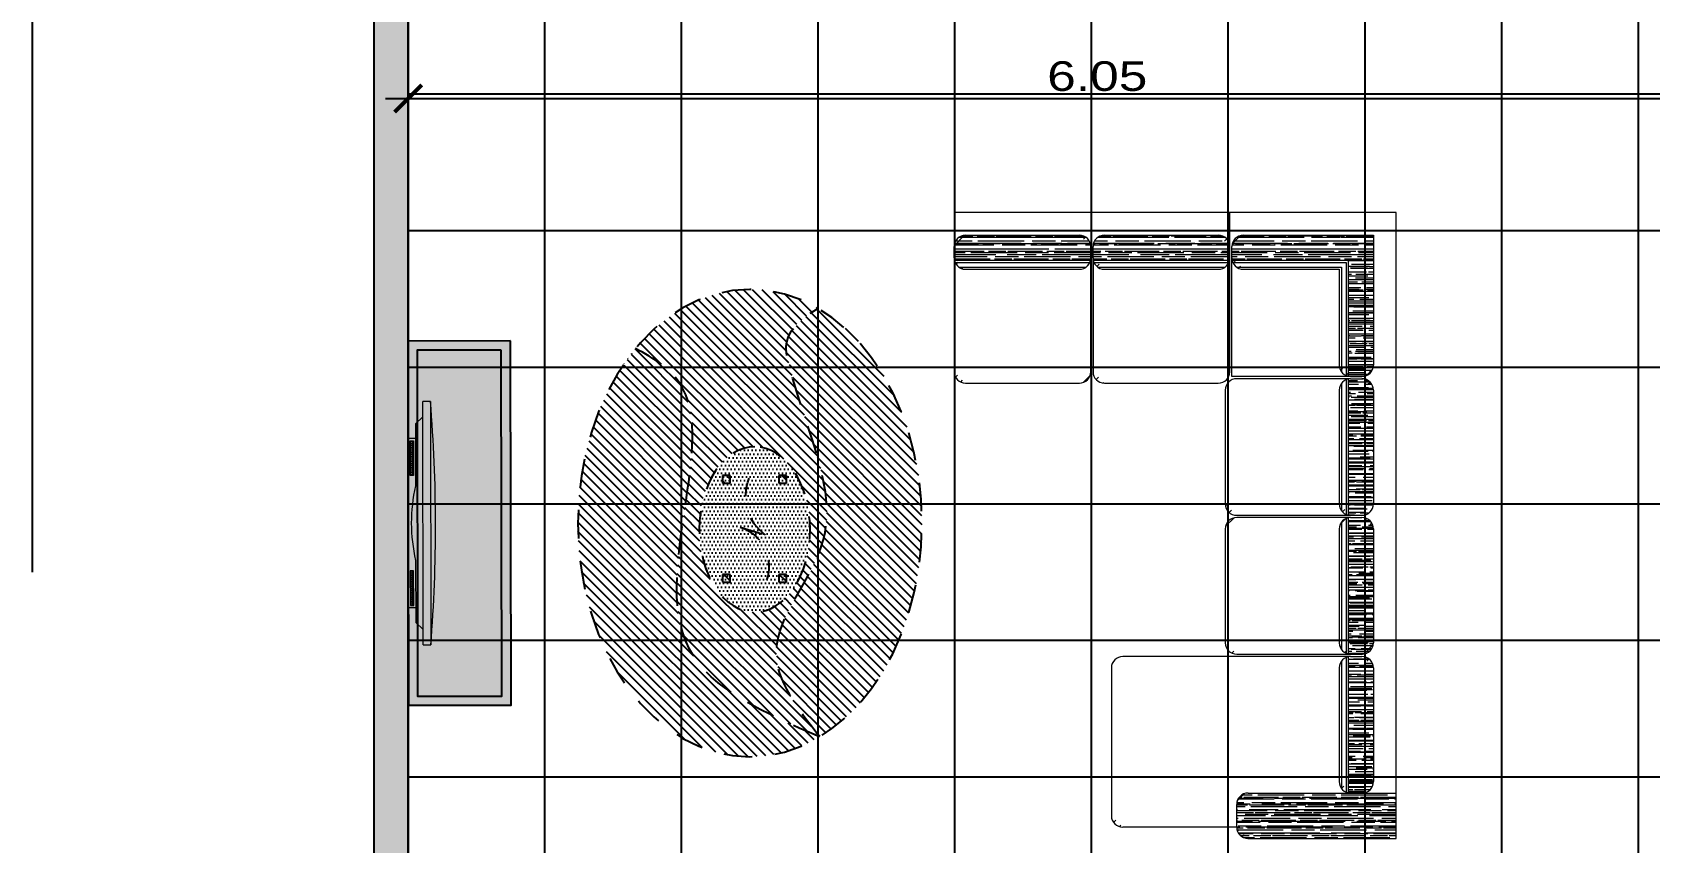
# Model space of a CAD drawing. Header units: inches. Extents: x 5.4 to 65.7, y -9.8 to 26.8.
# Drawn here: x 20.17 to 27.27, y 2.18 to 5.74 of the extents above; entities that cross this region are included whole.
import ezdxf

# ---------------------------------------------------------------- set-up
doc = ezdxf.new("R2010")
doc.units = ezdxf.units.IN
doc.header["$MEASUREMENT"] = 0
doc.linetypes.add('DASHED2', pattern=[0.375, 0.25, -0.125])
doc.linetypes.add('HIDDEN2', pattern=[0.1875, 0.125, -0.0625])
for name, color, linetype in [('2', 42, 'Continuous'), ('COTAS', 1, 'Continuous'), ('HATCH', 1, 'Continuous'), ('LAYER7', 7, 'HIDDEN2'), ('Mobilia', 7, 'Continuous'), ('parede', 5, 'Continuous')]:
    doc.layers.add(name, color=color, linetype=linetype)
for name, color, linetype, lineweight in [('_Decoração', 253, 'Continuous', 9), ('_mobiliário', 7, 'Continuous', 5), ('moveis', 254, 'Continuous', 5)]:
    doc.layers.add(name, color=color, linetype=linetype, lineweight=lineweight)
doc.styles.add('R80-50', font='REFSAN.TTF', dxfattribs={"width": 1.3, "height": 0.13})
doc.dimstyles.new('1-50', dxfattribs={"dimtxt": 0.13, "dimasz": 0.12, "dimexe": 0.25, "dimexo": 0.12, "dimgap": 0.03, "dimtad": 1, "dimzin": 5, "dimdsep": 46, "dimtxsty": 'R80-50', "dimblk": 'ARCHTICK', "dimcen": 0.06, "dimdle": 0.1, "dimclrd": 8, "dimclre": 8, "dimclrt": 256, "dimadec": 0, "dimazin": 0, "dimtfac": 1, "dimtix": 1, "dimtmove": 0, "dimatfit": 3, "dimfxl": 1, "dimtolj": 1, "dimtzin": 0, "dimarcsym": 0})

# ---------------------------------------------------------------- blocks, each defined once
blk = doc.blocks.new('CHESE')
at = {"layer": '_mobiliário'}
for p, q in [((350.2068, -95.02), (348.2661, -95.02)), ((348.2661, -95.02), (348.2661, -95.17)), ((349.4761, -95.17), (349.4761, -95.02)), ((350.2068, -97.7707), (350.2068, -95.02)), ((348.3161, -95.12), (348.8161, -95.12)), ((348.9261, -95.12), (349.4261, -95.12)), ((349.5361, -95.12), (350.1068, -95.12)), ((350.1068, -95.12), (350.1068, -95.6907)), ((348.2661, -95.22), (348.2661, -95.17)), ((348.8661, -95.22), (348.8661, -95.17)), ((348.8761, -95.22), (348.8761, -95.17)), ((349.4761, -95.22), (349.4761, -95.17)), ((349.4861, -95.22), (349.4861, -95.17)), ((348.2661, -95.22), (348.2661, -95.72)), ((348.2671, -95.23), (348.8651, -95.23)), ((348.2703, -95.24), (348.8619, -95.24)), ((348.2861, -95.26), (348.8461, -95.26)), ((348.3161, -95.27), (348.8161, -95.27)), ((348.8661, -95.72), (348.8661, -95.22)), ((348.8761, -95.22), (348.8761, -95.72)), ((348.8771, -95.23), (349.4751, -95.23)), ((348.8803, -95.24), (349.4719, -95.24)), ((348.8961, -95.26), (349.4561, -95.26)), ((348.9261, -95.27), (349.4261, -95.27)), ((349.4761, -95.72), (349.4761, -95.22)), ((349.4861, -95.7407), (349.4861, -95.22)), ((349.4871, -95.23), (349.9968, -95.23)), ((349.4903, -95.24), (349.9868, -95.24)), ((349.5061, -95.26), (349.9668, -95.26)), ((349.5361, -95.27), (349.9568, -95.27)), ((349.9568, -95.27), (349.9568, -95.6907)), ((349.9668, -95.26), (349.9668, -95.7207)), ((349.9868, -95.24), (349.9868, -95.7365)), ((349.9968, -95.23), (349.9968, -95.7397)), ((348.3161, -95.77), (348.8161, -95.77)), ((348.9261, -95.77), (349.4261, -95.77)), ((350.0068, -95.7407), (349.4861, -95.7407)), ((350.0068, -95.7507), (349.5068, -95.7507)), ((349.9668, -95.7707), (349.9668, -96.3307)), ((349.9868, -95.7549), (349.9868, -96.3465)), ((349.9968, -95.7517), (349.9968, -96.3497)), ((350.0068, -95.7407), (350.0568, -95.7407)), ((350.0068, -95.7507), (350.0568, -95.7507)), ((349.4568, -95.8007), (349.4568, -96.3007)), ((349.9568, -95.8007), (349.9568, -96.3007)), ((350.1068, -95.8007), (350.1068, -96.3007)), ((349.4568, -96.4107), (349.4568, -96.9107)), ((349.5068, -96.3507), (350.0068, -96.3507)), ((350.0068, -96.3607), (349.5068, -96.3607)), ((349.9568, -96.4107), (349.9568, -96.9107)), ((349.9668, -96.3807), (349.9668, -96.9407)), ((349.9868, -96.3649), (349.9868, -96.9565)), ((349.9968, -96.3617), (349.9968, -96.9597)), ((350.0068, -96.3507), (350.0568, -96.3507)), ((350.0068, -96.3607), (350.0568, -96.3607)), ((350.1068, -96.4107), (350.1068, -96.9107)), ((350.0068, -96.9707), (349.0068, -96.9707)), ((349.5068, -96.9607), (350.0068, -96.9607)), ((349.9868, -96.9749), (349.9868, -97.5665)), ((349.9968, -96.9717), (349.9968, -97.5697)), ((350.0068, -96.9607), (350.0568, -96.9607)), ((350.0068, -96.9707), (350.0568, -96.9707)), ((348.9568, -97.0207), (348.9568, -97.6707)), ((349.9568, -97.0207), (349.9568, -97.5207)), ((349.9668, -96.9907), (349.9668, -97.5507)), ((350.1068, -97.0207), (350.1068, -97.5207)), ((349.5068, -97.7207), (349.5068, -97.6207)), ((349.5568, -97.5707), (350.0068, -97.5707)), ((350.0068, -97.5707), (350.0568, -97.5707)), ((350.0568, -97.5707), (350.2068, -97.5707)), ((350.0568, -97.5707), (350.0568, -97.5707)), ((349.5068, -97.7207), (349.0068, -97.7207)), ((349.5568, -97.7707), (350.2068, -97.7707))]:
    blk.add_line(p, q, dxfattribs=at)
for centre, start, end in [((348.3161, -95.17), 90, 180), ((348.8161, -95.17), 360, 90), ((348.9261, -95.17), 90, 180), ((349.4261, -95.17), 360, 90), ((349.5361, -95.17), 90, 180), ((348.3161, -95.22), 180, 270), ((348.8161, -95.22), 270, 360), ((348.9261, -95.22), 180, 270), ((349.4261, -95.22), 270, 360), ((349.5361, -95.22), 180, 270), ((350.0068, -95.6907), 180, 270), ((350.0568, -95.6907), 270, 360), ((348.3161, -95.72), 180, 270), ((348.8161, -95.72), 270, 360), ((348.9261, -95.72), 180, 270), ((349.4261, -95.72), 270, 360), ((349.5068, -95.8007), 90, 180), ((350.0068, -95.8007), 90, 180), ((350.0568, -95.8007), 360, 90), ((349.5068, -96.3007), 180, 270), ((350.0068, -96.3007), 180, 270), ((350.0568, -96.3007), 270, 360), ((349.5068, -96.4107), 90, 180), ((350.0068, -96.4107), 90, 180), ((350.0568, -96.4107), 360, 90), ((349.5068, -96.9107), 180, 270), ((350.0068, -96.9107), 180, 270), ((350.0568, -96.9107), 270, 360), ((349.0068, -97.0207), 90, 180), ((350.0068, -97.0207), 90, 180), ((350.0568, -97.0207), 360, 90), ((350.0068, -97.5207), 180, 270), ((350.0568, -97.5207), 270, 360), ((349.5568, -97.6207), 90, 180), ((349.0068, -97.6707), 180, 270), ((349.5568, -97.7207), 180, 270)]:
    blk.add_arc(centre, 0.05, start, end, dxfattribs=at)
blk = doc.blocks.new('MES4')
at = {"layer": 'HATCH'}
h = blk.add_hatch(dxfattribs=at)
h.set_pattern_fill('DOTS', color=141, scale=0.5, style=0)
h.set_pattern_definition([(0, (5.21875, 2.4375), (0.015625, 0.03125), [0, -0.03125])])
edge = h.paths.add_edge_path()
edge.add_ellipse((0.025, -0.014), major_axis=(0, -0.68), ratio=0.669118, start_angle=0, end_angle=360)
h.paths.add_polyline_path([(0.223, -0.394), (0.285, -0.394), (0.285, -0.457), (0.223, -0.457)], flags=0)
h.paths.add_polyline_path([(0.223, 0.356), (0.223, 0.419), (0.285, 0.419), (0.285, 0.356)], flags=16)
h.paths.add_polyline_path([(-0.176, -0.394), (-0.176, -0.457), (-0.239, -0.457), (-0.239, -0.394)], flags=0)
h.paths.add_polyline_path([(-0.176, 0.356), (-0.239, 0.356), (-0.239, 0.419), (-0.176, 0.419)], flags=16)
h.paths.add_polyline_path([(0.223, 0.419), (0.285, 0.419), (0.285, 0.356), (0.223, 0.356)], flags=16)
h.paths.add_polyline_path([(-0.239, 0.419), (-0.176, 0.419), (-0.176, 0.356), (-0.239, 0.356)], flags=16)
h.paths.add_polyline_path([(-0.239, -0.394), (-0.176, -0.394), (-0.176, -0.457), (-0.239, -0.457)], flags=16)
h.paths.add_polyline_path([(0.223, -0.394), (0.285, -0.394), (0.285, -0.457), (0.223, -0.457)], flags=16)
blk.add_line((-0.093, -0.033), (0.114, 0.032))
for points in [[(-0.239, 0.419), (-0.176, 0.419), (-0.176, 0.356), (-0.239, 0.356)], [(0.223, 0.419), (0.285, 0.419), (0.285, 0.356), (0.223, 0.356)], [(-0.239, -0.394), (-0.176, -0.394), (-0.176, -0.457), (-0.239, -0.457)], [(0.223, -0.394), (0.285, -0.394), (0.285, -0.457), (0.223, -0.457)]]:
    blk.add_lwpolyline(points, close=True)
for centre, radius, start, end in [((-0.2, 0.291), 0.341, 288.3357, 18.9219), ((0.34, -0.285), 0.389, 125.3347, 202.6153)]:
    blk.add_arc(centre, radius, start, end)
at = {"color": 140}
blk.add_ellipse((0.025, -0.014), major_axis=(0, -0.68), ratio=0.669118, dxfattribs=at)
blk = doc.blocks.new('Aparador Microtubos')
at = {"layer": 'Mobilia', "ltscale": 0.08}
h = blk.add_hatch(color=251, dxfattribs=at)
h.dxf.hatch_style = 1
h.set_gradient(color1=(87, 89, 91), one_color=1, tint=1, name='INVCYLINDER')
h.paths.add_polyline_path([(0, 0.8), (-0.45, 0.8), (-0.45, -0.8), (0, -0.8)])
h.paths.add_polyline_path([(-0.04, 0.76), (-0.04, -0.76), (-0.41, -0.76), (-0.41, 0.76)], flags=16)
h = blk.add_hatch(color=27, dxfattribs=at)
h.dxf.hatch_style = 1
h.set_gradient(color1=(116, 72, 62), color2=(171, 112, 99), one_color=1, tint=0.53, name='CYLINDER')
h.paths.add_polyline_path([(-0.04, 0.76), (-0.41, 0.76), (-0.41, -0.76), (-0.04, -0.76)])
for points in [[(-0.45, -0.8), (0, -0.8), (0, 0.8), (-0.45, 0.8)], [(-0.41, -0.76), (-0.04, -0.76), (-0.04, 0.76), (-0.41, 0.76)]]:
    blk.add_lwpolyline(points, close=True, dxfattribs=at)
blk = doc.blocks.new('PLASMA 2')
at = {"layer": 'moveis', "lineweight": 5, "ltscale": 0.08}
h = blk.add_hatch(dxfattribs=at)
h.set_pattern_fill('_USER,_O', color=0, scale=0.008, double=1, pattern_type=0)
h.set_pattern_definition([(360, (-4.134502, -6.848382), (0, 0.008), []), (90, (-4.134502, -6.848382), (-0.008, 0), [])])
h.paths.add_polyline_path([(-0.2099, -0.0965), (-0.3623, -0.0965), (-0.3623, -0.1111), (-0.2099, -0.1111)])
h = blk.add_hatch(dxfattribs=at)
h.set_pattern_fill('_USER,_O', color=0, scale=0.008, double=1, pattern_type=0)
h.set_pattern_definition([(180, (4.134502, -6.848382), (0, 0.008), []), (90, (4.134502, -6.848382), (0.008, 0), [])])
h.paths.add_polyline_path([(0.2099, -0.0965), (0.3623, -0.0965), (0.3623, -0.1111), (0.2099, -0.1111)])
at = {"layer": 'parede', "ltscale": 0.08}
h = blk.add_hatch(color=252, dxfattribs=at)
h.dxf.hatch_style = 1
h.set_gradient(color1=(131, 136, 145), one_color=1, tint=1, name='CURVED')
h.paths.add_polyline_path([(-0.535, -0.0215), (0.535, -0.0215, 0.040195)])
h = blk.add_hatch(color=252, dxfattribs=at)
h.dxf.hatch_style = 1
h.set_gradient(color1=(131, 136, 145), one_color=1, tint=1, name='CYLINDER')
h.paths.add_polyline_path([(0.4673, -0.0553), (-0.4673, -0.0553), (-0.4363, -0.0876), (-0.1636, -0.0876, 0.114423), (0.1636, -0.0876), (0.4363, -0.0876)])
at = {"layer": 'moveis', "color": 0, "lineweight": 9, "ltscale": 0.08}
for p, q in [((-0.535, -0.0215), (-0.535, -0.0553)), ((0.535, -0.0553), (-0.535, -0.0553)), ((-0.4673, -0.0553), (-0.4363, -0.0876)), ((0.4673, -0.0553), (0.4363, -0.0876)), ((0.535, -0.0553), (0.535, -0.0215)), ((-0.4363, -0.0876), (-0.1636, -0.0876)), ((-0.3724, -0.0876), (-0.3724, -0.12)), ((-0.3724, -0.12), (0.3724, -0.12)), ((0.1636, -0.0876), (0.4363, -0.0876)), ((0.3724, -0.0876), (0.3724, -0.12))]:
    blk.add_line(p, q, dxfattribs=at)
at = {"layer": 'moveis', "color": 0, "lineweight": 5, "ltscale": 0.08}
blk.add_line((-0.535, -0.0215), (0.535, -0.0215), dxfattribs=at)
for points in [[(-0.3623, -0.0965), (-0.2099, -0.0965), (-0.2099, -0.1111), (-0.3623, -0.1111)], [(0.3623, -0.0965), (0.2099, -0.0965), (0.2099, -0.1111), (0.3623, -0.1111)]]:
    blk.add_lwpolyline(points, close=True, dxfattribs=at)
at = {"layer": 'moveis', "color": 0, "lineweight": 9, "ltscale": 0.08}
for centre, radius, start, end in [((0, -6.6658), 6.6658, 85.39647, 94.60353), ((0, 0.6178), 0.7242, 256.94486, 283.05514)]:
    blk.add_arc(centre, radius, start, end, dxfattribs=at)
blk = doc.blocks.new('_ArchTick')
at = {"color": 0, "linetype": 'ByBlock', "const_width": 0.15}
blk.add_lwpolyline([(-0.5, -0.5), (0.5, 0.5)], dxfattribs=at)
blk = doc.blocks.new('*D45')
at = {"color": 8, "lineweight": -2}
for p, q in [((21.8214, 5.4801), (21.8214, 5.7029)), ((27.8714, 5.4801), (27.8714, 5.7029)), ((21.7214, 5.4529), (27.9714, 5.4529))]:
    blk.add_line(p, q, dxfattribs=at)
at = {"layer": 'DEFPOINTS', "color": 0}
for p in [(27.8714, 5.4529), (21.8214, 5.3601), (27.8714, 5.3601)]:
    blk.add_point(p, dxfattribs=at)
at = {"color": 8, "lineweight": -2, "xscale": 0.12, "yscale": 0.12, "zscale": 0.12, "rotation": 180}
blk.add_blockref('_ArchTick', (21.8214, 5.4529), dxfattribs=at)
at = {"color": 8, "lineweight": -2, "xscale": 0.12, "yscale": 0.12, "zscale": 0.12}
blk.add_blockref('_ArchTick', (27.8714, 5.4529), dxfattribs=at)
at = {"insert": (24.8464, 5.5505), "char_height": 0.13, "attachment_point": 5, "style": 'R80-50'}
blk.add_mtext('\\A1;6.05', dxfattribs=at)

msp = doc.modelspace()

# ---------------------------------------------------------------- hatches: boundary and pattern name
h = msp.add_hatch(color=256)
edge = h.paths.add_edge_path()
edge.add_line((32.8714, 7.8225), (21.6714, 7.8225))
edge.add_line((21.6714, 7.8225), (21.6714, 1.9215))
edge.add_line((21.6714, 1.9215), (21.8214, 1.9215))
edge.add_line((21.8214, 1.9215), (21.8214, 3.5874))
edge.add_line((21.8214, 3.5874), (21.8208, 3.9597))
edge.add_line((21.8208, 3.9597), (21.8201, 4.3874))
edge.add_line((21.8201, 4.3874), (21.8214, 4.3874))
edge.add_line((21.8214, 4.3874), (21.8214, 6.4467))
edge.add_line((21.8214, 6.4467), (21.79, 6.4578))
edge.add_ellipse((22.0221, 5.2027), major_axis=(-0.9025, 0.9025), ratio=1, start_angle=324.04876, end_angle=325.47654, ccw=False)
edge.add_line((21.8214, 6.4634), (21.8214, 6.5352))
edge.add_ellipse((22.2292, 7.8821), major_axis=(-0.9951, 0.9951), ratio=1, start_angle=117.25694, end_angle=118.15281, ccw=False)
edge.add_line((21.8001, 6.5418), (21.8214, 6.5418))
edge.add_line((21.8214, 6.5418), (21.8214, 7.6725))
edge.add_line((21.8214, 7.6725), (22.3244, 7.6725))
edge.add_arc((22.2001, 7.6071), 0.1405, 27.75953, 45.81072)
edge.add_arc((22.2278, 7.5565), 0.1668, 44.05683, 65.09895, ccw=False)
edge.add_line((22.3477, 7.6725), (32.7214, 7.6725))
edge.add_line((32.7214, 7.6725), (32.7214, 7.5757))
edge.add_line((32.7214, 7.5757), (32.8714, 7.5757))
edge.add_line((32.8714, 7.5757), (32.8714, 7.8225))
at = {"layer": '2'}
h = msp.add_hatch(dxfattribs=at)
h.set_pattern_fill('_USER', color=32, scale=0.6, style=0, double=1, pattern_type=0)
h.set_pattern_definition([(0, (21.82137, -4.1275), (0, 0.6), []), (90, (21.82137, -4.1275), (-0.6, 0), [])])
h.paths.add_polyline_path([(32.7214, 7.6725), (23.3214, 7.6725), (23.3214, 6.0525), (21.8214, 6.0525), (21.8214, -2.3275), (24.8714, -2.3275), (24.8714, -4.1275), (27.7914, -4.1275), (27.7914, -4.049), (27.8714, -4.049), (27.8714, 6.2848), (32.7214, 6.3225)])
at = {"layer": '_Decoração'}
h = msp.add_hatch(dxfattribs=at)
h.set_pattern_fill('AR-RROOF', color=42, scale=0.001, angle=180, style=0)
h.set_pattern_definition([(7e-15, (24.217794, 2.201977), (0.05588, 0.0254), [0.381, -0.0508, 0.127, -0.0254]), (7e-15, (24.251576, 2.214677), (-0.0254, 0.033782), [0.0762, -0.008382, 0.1524, -0.01905]), (7e-15, (24.230494, 2.223567), (0.13208, 0.017018), [0.2032, -0.03556, 0.1016, -0.0254])])
h.paths.add_polyline_path([(26.1585, 2.402), (26.0085, 2.402), (25.9585, 2.402), (25.5085, 2.402, 0.414214), (25.4585, 2.352), (25.4585, 2.252, 0.414214), (25.5085, 2.202), (26.1585, 2.202)])
h.paths.add_polyline_path([(26.0585, 2.952, 0.414214), (26.0085, 3.002), (25.9585, 3.002, 0.050382), (25.9485, 3.001), (25.9485, 2.403, 0.050382), (25.9585, 2.402), (26.0085, 2.402, 0.414214), (26.0585, 2.452)])
h.paths.add_polyline_path([(26.0585, 4.172, 0.414214), (26.0085, 4.222), (25.9585, 4.222, 0.050382), (25.9485, 4.221), (25.9485, 3.623, 0.050382), (25.9585, 3.622), (26.0085, 3.622, 0.414214), (26.0585, 3.672)])
h.paths.add_polyline_path([(26.0585, 4.8527), (25.4878, 4.8527, 0.414214), (25.4378, 4.8027), (25.4378, 4.7527, 0.050382), (25.4388, 4.7427), (25.9485, 4.7427), (25.9485, 4.233, 0.050382), (25.9585, 4.232), (26.0085, 4.232, 0.414214), (26.0585, 4.282)])
h.paths.add_polyline_path([(25.3778, 4.8527), (24.8778, 4.8527, 0.414214), (24.8278, 4.8027), (24.8278, 4.7527, 0.050382), (24.8288, 4.7427), (25.4268, 4.7427, 0.050382), (25.4278, 4.7527), (25.4278, 4.8027, 0.414214)])
h.paths.add_polyline_path([(24.7678, 4.8527), (24.2678, 4.8527, 0.414214), (24.2178, 4.8027), (24.2178, 4.7527, 0.050382), (24.2188, 4.7427), (24.8168, 4.7427, 0.050382), (24.8178, 4.7527), (24.8178, 4.8027, 0.414214)])
h = msp.add_hatch(dxfattribs=at)
h.set_pattern_fill('AR-RROOF', color=42, scale=0.001, angle=180, style=0)
h.set_pattern_definition([(7e-15, (25.948504, 3.011977), (0.05588, 0.0254), [0.381, -0.0508, 0.127, -0.0254]), (7e-15, (25.982286, 3.024677), (-0.0254, 0.033782), [0.0762, -0.008382, 0.1524, -0.01905]), (7e-15, (25.961204, 3.033567), (0.13208, 0.017018), [0.2032, -0.03556, 0.1016, -0.0254])])
h.paths.add_polyline_path([(26.0585, 3.562, 0.414214), (26.0085, 3.612), (25.9585, 3.612, 0.050382), (25.9485, 3.611), (25.9485, 3.013, 0.050382), (25.9585, 3.012), (26.0085, 3.012, 0.414214), (26.0585, 3.062)])
at = {"layer": '_mobiliário'}
h = msp.add_hatch(dxfattribs=at)
h.set_pattern_fill('ANSI31', color=42, scale=0.01, angle=180, style=0)
h.set_pattern_definition([(45, (24.217794, 2.201977), (-0.02245064, 0.02245064), [])])
edge = h.paths.add_edge_path()
edge.add_line((26.1585, 2.202), (26.1585, 4.9527))
edge = h.paths.add_edge_path()
edge.add_line((25.4378, 4.7527), (25.4378, 4.8027))
edge = h.paths.add_edge_path()
edge.add_line((26.0585, 4.8527), (26.0585, 4.282))
edge = h.paths.add_edge_path()
edge.add_line((25.4278, 4.7527), (25.4278, 4.8027))
edge = h.paths.add_edge_path()
edge.add_line((24.8178, 4.7527), (24.8178, 4.8027))
edge = h.paths.add_edge_path()
edge.add_line((24.2178, 4.7527), (24.2178, 4.8027))
edge = h.paths.add_edge_path()
edge.add_line((24.8278, 4.7527), (24.8278, 4.8027))
edge = h.paths.add_edge_path()
edge.add_line((25.4585, 2.252), (24.9585, 2.252))
edge = h.paths.add_edge_path()
edge.add_line((25.9585, 3.002), (24.9585, 3.002))
edge = h.paths.add_edge_path()
edge.add_line((24.8288, 4.7427), (25.4268, 4.7427))
edge = h.paths.add_edge_path()
edge.add_line((24.832, 4.7327), (25.4236, 4.7327))
edge = h.paths.add_edge_path()
edge.add_line((24.8478, 4.7127), (25.4078, 4.7127))
edge = h.paths.add_edge_path()
edge.add_line((24.8778, 4.7027), (25.3778, 4.7027))
edge = h.paths.add_edge_path()
edge.add_line((24.8778, 4.2027), (25.3778, 4.2027))
edge = h.paths.add_edge_path()
edge.add_line((24.9085, 2.952), (24.9085, 2.302))
edge = h.paths.add_edge_path()
edge.add_arc((24.9585, 2.302), 0.05, 180, 270)
edge = h.paths.add_edge_path()
edge.add_arc((24.9585, 2.952), 0.05, 90, 180)
edge = h.paths.add_edge_path()
edge.add_line((24.2678, 4.7027), (24.7678, 4.7027))
edge = h.paths.add_edge_path()
edge.add_line((24.2378, 4.7127), (24.7978, 4.7127))
edge = h.paths.add_edge_path()
edge.add_line((24.222, 4.7327), (24.8136, 4.7327))
edge = h.paths.add_edge_path()
edge.add_line((24.2188, 4.7427), (24.8168, 4.7427))
edge = h.paths.add_edge_path()
edge.add_line((24.2678, 4.2027), (24.7678, 4.2027))
edge = h.paths.add_edge_path()
edge.add_line((24.2178, 4.7527), (24.2178, 4.2527))
edge = h.paths.add_edge_path()
edge.add_arc((24.2678, 4.2527), 0.05, 180, 270)
edge = h.paths.add_edge_path()
edge.add_arc((24.2678, 4.7527), 0.05, 180, 270)
edge = h.paths.add_edge_path()
edge.add_line((24.8178, 4.2527), (24.8178, 4.7527))
edge = h.paths.add_edge_path()
edge.add_line((24.8278, 4.7527), (24.8278, 4.2527))
edge = h.paths.add_edge_path()
edge.add_arc((24.7678, 4.2527), 0.05, 270, 360)
edge = h.paths.add_edge_path()
edge.add_arc((24.8778, 4.2527), 0.05, 180, 270)
edge = h.paths.add_edge_path()
edge.add_arc((24.7678, 4.7527), 0.05, 270, 360)
edge = h.paths.add_edge_path()
edge.add_arc((24.8778, 4.7527), 0.05, 180, 270)
edge = h.paths.add_edge_path()
edge.add_line((25.4085, 3.562), (25.4085, 3.062))
edge = h.paths.add_edge_path()
edge.add_line((26.0585, 3.562), (26.0585, 3.062))
edge = h.paths.add_edge_path()
edge.add_line((25.9085, 3.562), (25.9085, 3.062))
edge = h.paths.add_edge_path()
edge.add_line((25.9185, 3.592), (25.9185, 3.032))
edge = h.paths.add_edge_path()
edge.add_line((25.9385, 3.6078), (25.9385, 3.0162))
edge = h.paths.add_edge_path()
edge.add_line((25.9485, 3.611), (25.9485, 3.013))
edge = h.paths.add_edge_path()
edge.add_line((25.5085, 2.202), (26.1585, 2.202))
edge = h.paths.add_edge_path()
edge.add_line((25.9585, 2.402), (26.0085, 2.402))
edge = h.paths.add_edge_path()
edge.add_line((25.9585, 3.002), (26.0085, 3.002))
edge = h.paths.add_edge_path()
edge.add_line((25.9585, 3.012), (26.0085, 3.012))
edge = h.paths.add_edge_path()
edge.add_arc((25.5085, 2.352), 0.05, 90, 180)
edge = h.paths.add_edge_path()
edge.add_arc((25.9585, 2.452), 0.05, 180, 270)
edge = h.paths.add_edge_path()
edge.add_arc((25.5085, 2.252), 0.05, 180, 270)
edge = h.paths.add_edge_path()
edge.add_line((25.4585, 2.252), (25.4585, 2.352))
edge = h.paths.add_edge_path()
edge.add_line((25.4585, 3.012), (25.9585, 3.012))
edge = h.paths.add_edge_path()
edge.add_arc((25.4585, 3.062), 0.05, 180, 270)
edge = h.paths.add_edge_path()
edge.add_line((25.9485, 3.001), (25.9485, 2.403))
edge = h.paths.add_edge_path()
edge.add_line((25.9385, 2.9978), (25.9385, 2.4062))
edge = h.paths.add_edge_path()
edge.add_line((25.9185, 2.982), (25.9185, 2.422))
edge = h.paths.add_edge_path()
edge.add_line((25.9085, 2.952), (25.9085, 2.452))
edge = h.paths.add_edge_path()
edge.add_line((25.5085, 2.402), (25.9585, 2.402))
edge = h.paths.add_edge_path()
edge.add_arc((25.9585, 3.062), 0.05, 180, 270)
edge = h.paths.add_edge_path()
edge.add_arc((25.9585, 2.952), 0.05, 90, 180)
edge = h.paths.add_edge_path()
edge.add_arc((26.0085, 2.452), 0.05, 270, 360)
edge = h.paths.add_edge_path()
edge.add_line((26.0585, 2.952), (26.0585, 2.452))
edge = h.paths.add_edge_path()
edge.add_line((26.0085, 2.402), (26.1585, 2.402))
edge = h.paths.add_edge_path()
edge.add_arc((26.0085, 3.062), 0.05, 270, 360)
edge = h.paths.add_edge_path()
edge.add_arc((26.0085, 2.952), 0.05, 360, 450)
edge = h.paths.add_edge_path()
edge.add_line((25.9585, 4.232), (26.0085, 4.232))
edge = h.paths.add_edge_path()
edge.add_line((25.9585, 4.222), (26.0085, 4.222))
edge = h.paths.add_edge_path()
edge.add_line((25.9585, 3.622), (26.0085, 3.622))
edge = h.paths.add_edge_path()
edge.add_line((25.9585, 3.612), (26.0085, 3.612))
edge = h.paths.add_edge_path()
edge.add_line((25.9385, 4.2178), (25.9385, 3.6262))
edge = h.paths.add_edge_path()
edge.add_line((25.9485, 4.221), (25.9485, 3.623))
edge = h.paths.add_edge_path()
edge.add_line((25.9185, 4.202), (25.9185, 3.642))
edge = h.paths.add_edge_path()
edge.add_line((25.4085, 4.172), (25.4085, 3.672))
edge = h.paths.add_edge_path()
edge.add_line((25.9085, 4.172), (25.9085, 3.672))
edge = h.paths.add_edge_path()
edge.add_line((25.4585, 3.622), (25.9585, 3.622))
edge = h.paths.add_edge_path()
edge.add_line((25.9585, 3.612), (25.4585, 3.612))
edge = h.paths.add_edge_path()
edge.add_arc((25.4585, 3.562), 0.05, 90, 180)
edge = h.paths.add_edge_path()
edge.add_arc((25.4585, 3.672), 0.05, 180, 270)
edge = h.paths.add_edge_path()
edge.add_arc((25.9585, 3.562), 0.05, 90, 180)
edge = h.paths.add_edge_path()
edge.add_arc((25.9585, 3.672), 0.05, 180, 270)
edge = h.paths.add_edge_path()
edge.add_line((25.4878, 4.7027), (25.9085, 4.7027))
edge = h.paths.add_edge_path()
edge.add_line((25.4578, 4.7127), (25.9185, 4.7127))
edge = h.paths.add_edge_path()
edge.add_line((25.442, 4.7327), (25.9385, 4.7327))
edge = h.paths.add_edge_path()
edge.add_line((25.4388, 4.7427), (25.9485, 4.7427))
edge = h.paths.add_edge_path()
edge.add_line((25.9585, 4.232), (25.4378, 4.232))
edge = h.paths.add_edge_path()
edge.add_line((25.9585, 4.222), (25.4585, 4.222))
edge = h.paths.add_edge_path()
edge.add_line((25.4378, 4.232), (25.4378, 4.7527))
edge = h.paths.add_edge_path()
edge.add_line((25.4278, 4.2527), (25.4278, 4.7527))
edge = h.paths.add_edge_path()
edge.add_arc((25.3778, 4.2527), 0.05, 270, 360)
edge = h.paths.add_edge_path()
edge.add_arc((25.4585, 4.172), 0.05, 90, 180)
edge = h.paths.add_edge_path()
edge.add_arc((25.4878, 4.7527), 0.05, 180, 270)
edge = h.paths.add_edge_path()
edge.add_arc((25.3778, 4.7527), 0.05, 270, 360)
edge = h.paths.add_edge_path()
edge.add_line((25.9085, 4.7027), (25.9085, 4.282))
edge = h.paths.add_edge_path()
edge.add_line((25.9185, 4.7127), (25.9185, 4.252))
edge = h.paths.add_edge_path()
edge.add_line((25.9385, 4.7327), (25.9385, 4.2362))
edge = h.paths.add_edge_path()
edge.add_line((25.9485, 4.7427), (25.9485, 4.233))
edge = h.paths.add_edge_path()
edge.add_arc((25.9585, 4.282), 0.05, 180, 270)
edge = h.paths.add_edge_path()
edge.add_arc((25.9585, 4.172), 0.05, 90, 180)
edge = h.paths.add_edge_path()
edge.add_line((26.0585, 4.172), (26.0585, 3.672))
edge = h.paths.add_edge_path()
edge.add_arc((26.0085, 3.562), 0.05, 360, 450)
edge = h.paths.add_edge_path()
edge.add_arc((26.0085, 3.672), 0.05, 270, 360)
edge = h.paths.add_edge_path()
edge.add_arc((26.0085, 4.282), 0.05, 270, 360)
edge = h.paths.add_edge_path()
edge.add_arc((26.0085, 4.172), 0.05, 360, 450)
edge = h.paths.add_edge_path()
edge.add_line((26.1585, 4.9527), (24.2178, 4.9527))
edge = h.paths.add_edge_path()
edge.add_line((24.8778, 4.8527), (25.3778, 4.8527))
edge = h.paths.add_edge_path()
edge.add_line((24.2678, 4.8527), (24.7678, 4.8527))
edge = h.paths.add_edge_path()
edge.add_line((24.2178, 4.9527), (24.2178, 4.8027))
edge = h.paths.add_edge_path()
edge.add_arc((24.2678, 4.8027), 0.05, 90, 180)
edge = h.paths.add_edge_path()
edge.add_arc((24.7678, 4.8027), 0.05, 360, 450)
edge = h.paths.add_edge_path()
edge.add_arc((24.8778, 4.8027), 0.05, 90, 180)
edge = h.paths.add_edge_path()
edge.add_line((25.4878, 4.8527), (26.0585, 4.8527))
edge = h.paths.add_edge_path()
edge.add_arc((25.4878, 4.8027), 0.05, 90, 180)
edge = h.paths.add_edge_path()
edge.add_line((25.4278, 4.8027), (25.4278, 4.9527))
edge = h.paths.add_edge_path()
edge.add_arc((25.3778, 4.8027), 0.05, 360, 450)
at = {"layer": 'HATCH'}
h = msp.add_hatch(dxfattribs=at)
h.set_pattern_fill('ANSI31', color=9, scale=0.22904, angle=180, style=0)
h.set_pattern_definition([(315, (-40.8984, 23.011318), (-0.02024446, -0.02024446), [])])
edge = h.paths.add_edge_path()
edge.add_spline(control_points=[(22.819, 4.3544), (22.9018, 4.3124), (23.1013, 4.1786), (23.0451, 3.6459), (22.9088, 2.9612), (23.3891, 2.7522), (23.6271, 2.6487)], knot_values=[0, 0, 0, 0, 0.343676, 0.950641, 1.869425, 2.771592, 2.771592, 2.771592, 2.771592], degree=3, periodic=0)
edge.add_spline(control_points=[(23.6271, 2.6487), (23.5317, 2.7726), (23.3139, 3.0555), (23.7449, 3.4897), (23.5887, 3.9744), (23.4934, 4.2619), (23.4605, 4.4327), (23.6202, 4.5312)], knot_values=[0, 0, 0, 0, 0.54747, 1.250677, 1.888151, 2.401015, 2.74002, 2.74002, 2.74002, 2.74002], degree=3, periodic=0)
edge.add_ellipse((23.3217, 3.5879), major_axis=(0, 1.0268), ratio=0.735814, start_angle=-23.27026, end_angle=41.71342)
edge = h.paths.add_edge_path(flags=16)
edge.add_ellipse((23.3423, 3.5598), major_axis=(0, 0.3634), ratio=0.669118, start_angle=0, end_angle=360, ccw=False)
h.paths.add_polyline_path([(23.2016, 3.3288), (23.2016, 3.3622), (23.235, 3.3622), (23.235, 3.3288)], flags=0)
h.paths.add_polyline_path([(23.4481, 3.3288), (23.4481, 3.3622), (23.4815, 3.3622), (23.4815, 3.3288)], flags=0)
h.paths.add_polyline_path([(23.2016, 3.7633), (23.2016, 3.7967), (23.235, 3.7967), (23.235, 3.7633)], flags=0)
h.paths.add_polyline_path([(23.4481, 3.7633), (23.4481, 3.7967), (23.4815, 3.7967), (23.4815, 3.7633)], flags=0)
h = msp.add_hatch(dxfattribs=at)
h.set_pattern_fill('ANSI31', color=63, scale=0.22904, angle=180, style=0)
h.set_pattern_definition([(315, (16.430767, 1.10364), (-0.02024446, -0.02024446), [])])
edge = h.paths.add_edge_path()
edge.add_ellipse((23.3217, 3.5879), major_axis=(0, 1.0268), ratio=0.735814, start_angle=41.71342, end_angle=203.83643)
edge.add_spline(control_points=[(23.6271, 2.6487), (23.3891, 2.7522), (22.9088, 2.9612), (23.0451, 3.6459), (23.1013, 4.1786), (22.9018, 4.3124), (22.819, 4.3544)], knot_values=[0, 0, 0, 0, 0.902167, 1.820951, 2.427916, 2.771592, 2.771592, 2.771592, 2.771592], degree=3, periodic=0)
edge = h.paths.add_edge_path()
edge.add_ellipse((23.3217, 3.5879), major_axis=(0, 1.0268), ratio=0.735814, start_angle=203.83643, end_angle=336.72974)
edge.add_spline(control_points=[(23.6202, 4.5312), (23.4605, 4.4327), (23.4934, 4.2619), (23.5887, 3.9744), (23.7449, 3.4897), (23.3139, 3.0555), (23.5317, 2.7726), (23.6271, 2.6487)], knot_values=[0, 0, 0, 0, 0.339006, 0.851869, 1.489343, 2.19255, 2.74002, 2.74002, 2.74002, 2.74002], degree=3, periodic=0)

# ---------------------------------------------------------------- linework, layer by layer
at = {"linetype": 'DASHED2', "ltscale": 20}
msp.add_line((20.1714, -4.1275), (20.1714, 9.3225), dxfattribs=at)
for p, q in [((21.6714, -4.1275), (21.6714, 7.8225)), ((21.8214, -4.1275), (21.8214, 7.6725))]:
    msp.add_line(p, q)
msp.add_lwpolyline([(32.7214, 7.6725), (23.3214, 7.6725), (23.3214, 6.0525), (21.8214, 6.0525), (21.8214, -2.3275), (24.8714, -2.3275), (24.8714, -4.1275), (27.7914, -4.1275), (27.7914, -4.049), (27.8714, -4.049), (27.8714, 6.2848), (32.7214, 6.3225), (32.7214, 7.6725)])
at = {"layer": 'LAYER7', "extrusion": (0, 0, -1)}
msp.add_ellipse((23.3217, 3.5879), major_axis=(0, 1.0268), ratio=0.735814, dxfattribs=at)
at = {"layer": 'LAYER7'}
for points, knots in [([(23.6271, 2.6487), (23.5317, 2.7726), (23.3139, 3.0555), (23.7449, 3.4897), (23.5887, 3.9744), (23.4934, 4.2619), (23.4605, 4.4327), (23.6202, 4.5312)], [0, 0, 0, 0, 0.54747, 1.250677, 1.888151, 2.401015, 2.74002, 2.74002, 2.74002, 2.74002]), ([(23.6271, 2.6487), (23.3891, 2.7522), (22.9088, 2.9612), (23.0451, 3.6459), (23.1013, 4.1786), (22.9018, 4.3124), (22.819, 4.3544)], [0, 0, 0, 0, 0.902167, 1.820951, 2.427916, 2.771592, 2.771592, 2.771592, 2.771592])]:
    msp.add_open_spline(points, degree=3, knots=knots, dxfattribs=at)

# ---------------------------------------------------------------- block references
at = {"extrusion": (0, 0, -1), "xscale": -1, "zscale": -1, "rotation": 89.90693915129751}
msp.add_blockref('PLASMA 2', (-21.9414, 3.5876), dxfattribs=at)
at = {"layer": 'COTAS'}
msp.add_blockref('CHESE', (-324.0483, 99.9727), dxfattribs=at)
at = {"layer": 'LAYER7', "xscale": -0.5344264664179263, "yscale": 0.5344264664179263, "zscale": 0.5344264664179263, "rotation": 180}
msp.add_blockref('MES4', (23.3291, 3.5525), dxfattribs=at)
at = {"layer": 'Mobilia', "extrusion": (0, 0, -1), "xscale": -1, "zscale": -1, "rotation": 179.9069391513093}
msp.add_blockref('Aparador Microtubos', (-21.8214, 3.5874), dxfattribs=at)

# ---------------------------------------------------------------- dimensions: what is measured, and where the dimension line sits
dim = msp.add_linear_dim(base=(27.8714, 5.4529), p1=(21.8214, 5.3601), p2=(27.8714, 5.3601), dimstyle='1-50')
dim.commit()
dim.dimension.update_dxf_attribs({"geometry": '*D45', "text_midpoint": (24.8464, 5.5505)})

doc.saveas('drawing.dxf')
